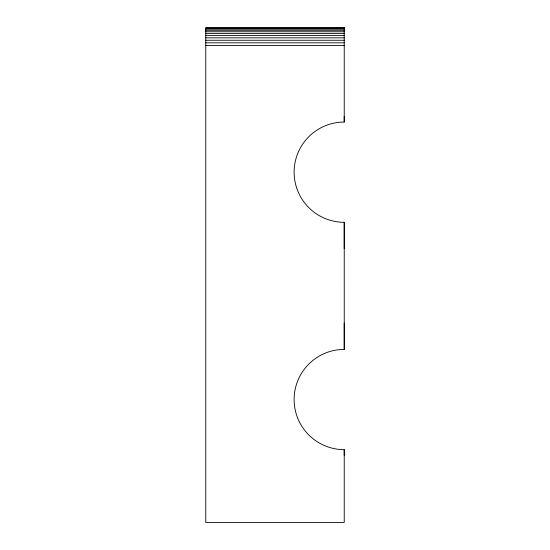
<?xml version="1.0" encoding="UTF-8"?>
<svg xmlns="http://www.w3.org/2000/svg" width="550" height="550" viewBox="0 0 550 550"><rect width="100%" height="100%" fill="white"/><g stroke="black" fill="none" stroke-linecap="round" stroke-linejoin="round"><path stroke-width="0.82" d="M344.231 248.648L344.245 222.296A50.119 50.119 0 0 1 294.113 172.178A50.119 50.119 0 0 1 344.231 122.059L344.231 27.5M344.231 455.331L344.245 449.646A50.119 50.119 0 0 1 294.119 399.527A50.119 50.119 0 0 1 344.245 349.408L344.231 222.296M344.231 27.679L205.755 27.679L205.755 522.5L344.231 522.5L344.231 449.646M205.755 28.201L344.231 28.201M205.755 29.074L344.231 29.074M205.755 30.271L344.231 30.271M205.755 31.769L344.231 31.769M205.755 33.557L344.231 33.557M205.755 35.585L344.231 35.585M205.755 37.833L344.231 37.833M205.755 40.26L344.231 40.26M205.755 42.818L344.231 42.818M205.755 45.471L344.231 45.471M344.231 116.373L344.245 122.059M344.231 323.056L344.245 349.408"/></g></svg>
